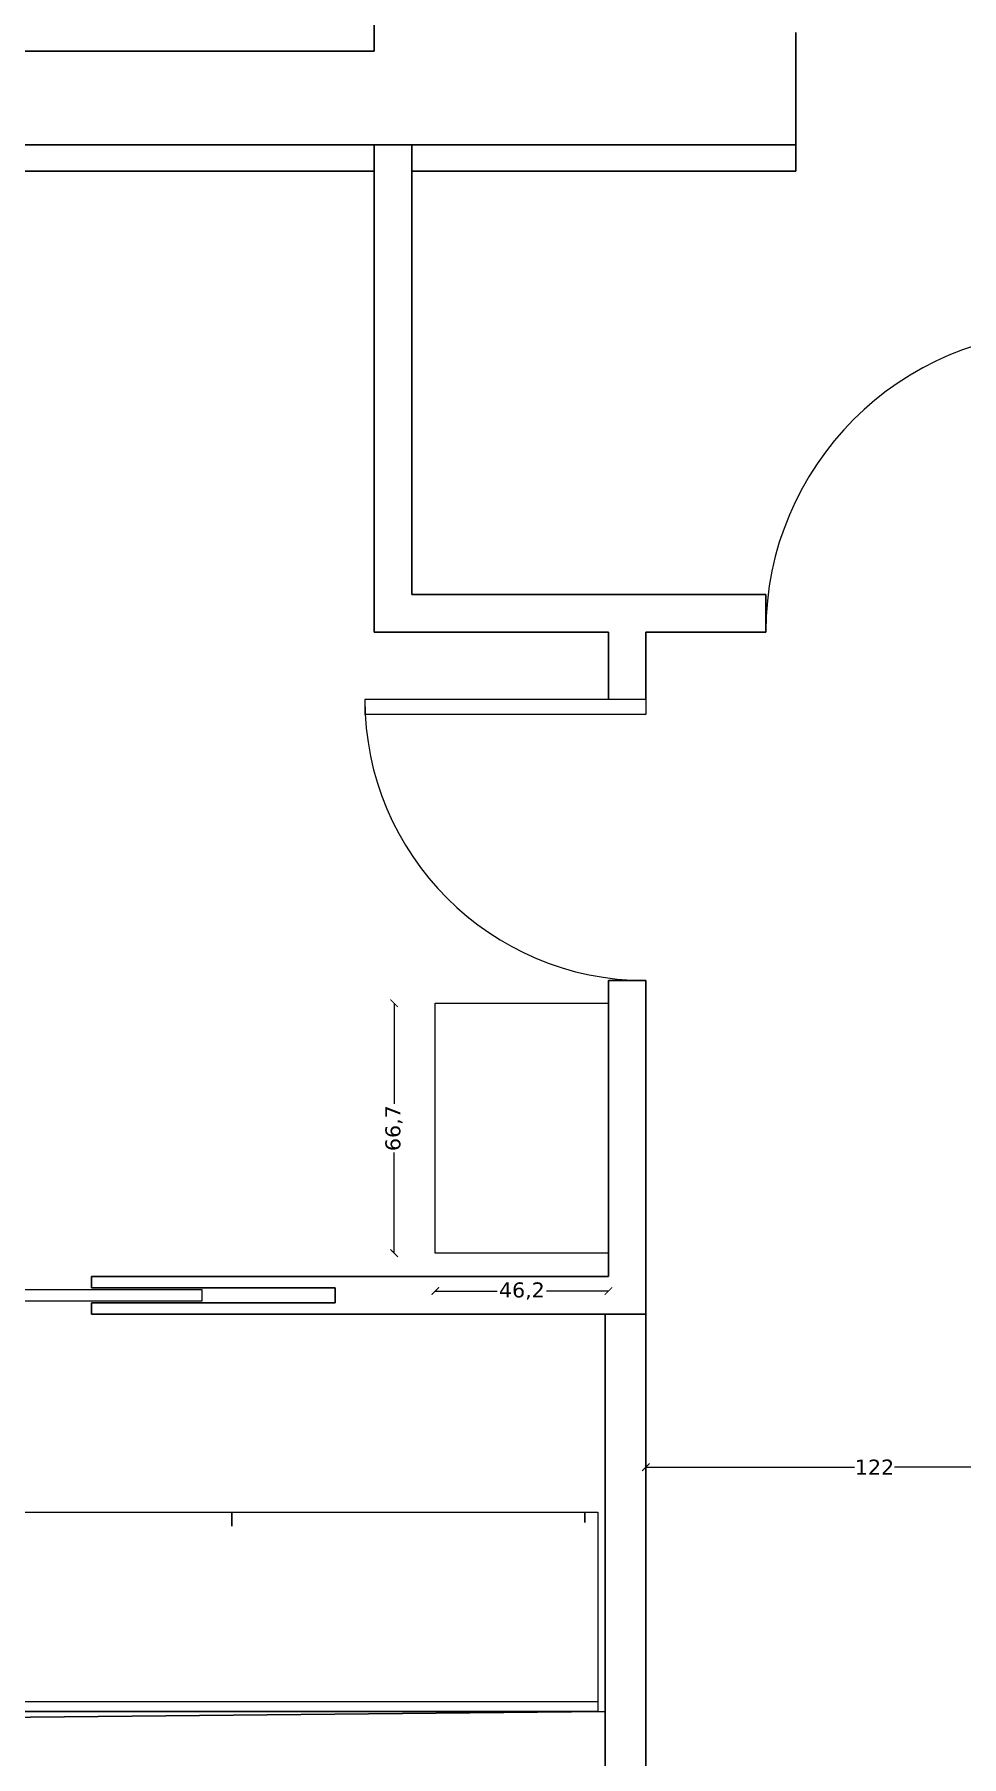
# Model space of a CAD drawing. Header units: centimetres. Extents: x 12341 to 13908, y -2402 to -1040.
# Drawn here: x 12612 to 12859.3, y -1829.9 to -1370.3 of the extents above; entities that cross this region are included whole.
import ezdxf

# ---------------------------------------------------------------- set-up
doc = ezdxf.new("R2010")
doc.units = ezdxf.units.CM
for name, color, linetype in [('ARREDO', 1, 'Continuous'), ('PROSP', 1, 'Continuous'), ('prospMURI', 7, 'Continuous')]:
    doc.layers.add(name, color=color, linetype=linetype)
doc.layers.add('Linee-02', color=1, linetype='Continuous', lineweight=9)
doc.layers.add('Linee-04', color=6, linetype='Continuous', lineweight=30)
doc.styles.get("Standard").update_dxf_attribs({"font": 'verdana.ttf'})
doc.dimstyles.new('1-25', dxfattribs={"dimtxt": 4, "dimasz": 2, "dimexe": 1.25, "dimexo": 0.625, "dimtad": 0, "dimtxsty": 'Standard', "dimblk": 'ARCHTICK', "dimcen": -2, "dimse1": 1, "dimse2": 1, "dimclrt": 5, "dimadec": 0, "dimazin": 0, "dimtfac": 1, "dimtmove": 0, "dimatfit": 2, "dimfxl": 1, "dimarcsym": 0})

# ---------------------------------------------------------------- blocks, each defined once
blk = doc.blocks.new('_ArchTick')
at = {"color": 0, "linetype": 'ByBlock', "const_width": 0.15}
blk.add_lwpolyline([(-0.5, -0.5), (0.5, 0.5)], dxfattribs=at)
blk = doc.blocks.new('*D312')
at = {"layer": 'Defpoints', "color": 0, "lineweight": 5, "transparency": 16777216}
for p in [(12775.10772992278, -1711.783380971737), (12897.10772992276, -1711.783380971737), (12897.10772992276, -1752.635906048769)]:
    blk.add_point(p, dxfattribs=at)
at = {"layer": 'Linee-04', "color": 0, "lineweight": -2, "transparency": 16777216}
for p, q in [((12775.10772992278, -1752.635906048769), (12830.78830413365, -1752.635906048769)), ((12897.10772992276, -1752.635906048769), (12841.42715571189, -1752.635906048769))]:
    blk.add_line(p, q, dxfattribs=at)
at = {"layer": 'Linee-04', "color": 0, "lineweight": -2, "transparency": 16777216, "xscale": 2, "yscale": 2, "zscale": 2, "rotation": 180}
blk.add_blockref('_ArchTick', (12775.10772992278, -1752.635906048769), dxfattribs=at)
at = {"layer": 'Linee-04', "color": 0, "lineweight": -2, "transparency": 16777216, "xscale": 2, "yscale": 2, "zscale": 2}
blk.add_blockref('_ArchTick', (12897.10772992276, -1752.635906048769), dxfattribs=at)
at = {"layer": 'Linee-04', "color": 5, "transparency": 16777216, "insert": (12836.10772992277, -1752.635906048769), "char_height": 4, "attachment_point": 5}
blk.add_mtext('122', dxfattribs=at)
blk = doc.blocks.new('*D320')
at = {"layer": 'ARREDO', "color": 0, "lineweight": -2, "transparency": 16777216}
for p, q in [((12718.90772992276, -1705.66746632738), (12735.41765268972, -1705.66746632738)), ((12765.10772992276, -1705.66746632738), (12748.5978071558, -1705.66746632738))]:
    blk.add_line(p, q, dxfattribs=at)
at = {"layer": 'Defpoints', "color": 0, "lineweight": 5, "transparency": 16777216}
for p in [(12718.90772992276, -1695.534278070713), (12765.10772992276, -1695.534278070713), (12718.90772992276, -1705.66746632738)]:
    blk.add_point(p, dxfattribs=at)
at = {"layer": 'ARREDO', "color": 0, "lineweight": -2, "transparency": 16777216, "xscale": 2, "yscale": 2, "zscale": 2, "rotation": 180}
blk.add_blockref('_ArchTick', (12718.90772992276, -1705.66746632738), dxfattribs=at)
at = {"layer": 'ARREDO', "color": 0, "lineweight": -2, "transparency": 16777216, "xscale": 2, "yscale": 2, "zscale": 2}
blk.add_blockref('_ArchTick', (12765.10772992276, -1705.66746632738), dxfattribs=at)
at = {"layer": 'ARREDO', "color": 5, "transparency": 16777216, "insert": (12742.00772992276, -1705.66746632738), "char_height": 4, "attachment_point": 5}
blk.add_mtext('46,2', dxfattribs=at)
blk = doc.blocks.new('*D321')
at = {"layer": 'ARREDO', "color": 0, "lineweight": -2, "transparency": 16777216}
for p, q in [((12707.90896186152, -1628.834278070713), (12707.90896186152, -1655.669419104965)), ((12707.90896186152, -1695.534278070714), (12707.90896186152, -1668.699137036463))]:
    blk.add_line(p, q, dxfattribs=at)
at = {"layer": 'Defpoints', "color": 0, "lineweight": 5, "transparency": 16777216}
for p in [(12707.90896186152, -1628.834278070713), (12718.90772992277, -1628.834278070713), (12718.90772992277, -1695.534278070714)]:
    blk.add_point(p, dxfattribs=at)
at = {"layer": 'ARREDO', "color": 0, "lineweight": -2, "transparency": 16777216, "xscale": 2, "yscale": 2, "zscale": 2}
for p, rotation in [((12707.90896186152, -1628.834278070713), 90), ((12707.90896186152, -1695.534278070714), 270)]:
    blk.add_blockref('_ArchTick', p, dxfattribs=dict(at, rotation=rotation))
at = {"layer": 'ARREDO', "color": 5, "transparency": 16777216, "insert": (12707.90896186152, -1662.184278070717), "char_height": 4, "attachment_point": 5, "rotation": 90}
blk.add_mtext('66,7', dxfattribs=at)

msp = doc.modelspace()

# ---------------------------------------------------------------- linework, layer by layer
at = {"layer": 'ARREDO'}
msp.add_lwpolyline([(12765.10772992276, -1695.534278070713), (12718.90772992276, -1695.534278070713), (12718.90772992276, -1628.834278070712), (12765.10772992276, -1628.834278070712), (12765.10772992276, -1695.534278070713)], dxfattribs=at)
at = {"layer": 'Linee-02', "lineweight": 5}
for p, q in [((12570.41879725384, -1764.692664543837), (12664.61879725384, -1764.692664543837)), ((12664.61879725384, -1764.692664543837), (12664.61879725384, -1768.405619883957)), ((12664.61879725384, -1768.405619883957), (12664.61879725384, -1764.692664543837)), ((12664.61879725384, -1764.692664543837), (12758.81879725385, -1764.692664543837)), ((12758.81879725385, -1764.692664543837), (12758.81879725385, -1767.407692614379)), ((12758.81879725385, -1767.407692614379), (12758.81879725385, -1764.692664543837)), ((12758.81879725385, -1764.692664543837), (12762.31879725385, -1764.692664543837)), ((12762.31879725385, -1764.692664543837), (12762.31879725385, -1768.782986095746)), ((12762.31879725385, -1764.692664543837), (12762.31879725385, -1817.892664543837)), ((12378.51879725384, -1815.192664543837), (12762.31879725385, -1815.192664543837)), ((12376.61014621977, -1817.892664543837), (12764.22744828791, -1817.892664543837)), ((12762.31879725385, -1817.892664543837), (12378.51879725384, -1817.892664543837)), ((12762.31879725385, -1817.892664543837), (12763.81879725384, -1817.892664543837))]:
    msp.add_line(p, q, dxfattribs=at)
at = {"layer": 'Linee-04'}
for p, q in [((12702.61753407991, -1374.785458845416), (12702.61753407993, -1094.785458845402)), ((12815.10772992275, -1406.785458845416), (12815.10772992275, -1369.785458845402)), ((12702.61753407991, -1374.785458845416), (12573.10772992276, -1374.785458845416)), ((12815.10772992275, -1399.785458845402), (12573.10772992276, -1399.785458845416)), ((12702.61753407991, -1399.785458845416), (12702.61753407991, -1529.785458845431)), ((12712.61753407992, -1399.785458845402), (12712.61753407992, -1519.785458845431)), ((12702.61753407991, -1406.785458845387), (12573.10772992275, -1406.785458845402)), ((12815.10772992275, -1406.785458845387), (12712.61753407992, -1406.785458845373)), ((12807.10772992275, -1519.785458845431), (12712.61753407992, -1519.785458845431)), ((12807.10772992275, -1529.785458845431), (12807.10772992275, -1519.785458845431)), ((12765.10772992275, -1529.785458845431), (12702.61753407991, -1529.785458845431)), ((12765.10772992275, -1529.785458845416), (12765.10772992275, -1547.785458845416)), ((12807.10772992275, -1529.785458845431), (12775.10772992277, -1529.785458845431)), ((12775.10772992277, -1529.785458845416), (12775.10772992277, -1547.785458845416)), ((12765.10772992276, -1622.785458845416), (12765.10772992276, -1701.783380971766)), ((12775.10772992276, -1622.785458845416), (12765.10772992276, -1622.785458845416)), ((12775.10772992277, -1622.785458845416), (12775.10772992277, -1711.783380971751)), ((12627.17706919671, -1701.783380971766), (12765.10772992277, -1701.783380971766)), ((12627.17706919671, -1704.783380971766), (12627.17706919671, -1701.783380971766)), ((12627.17706919671, -1704.783380971766), (12692.17706919671, -1704.783380971766)), ((12692.17706919671, -1708.78338097178), (12692.17706919671, -1704.783380971766)), ((12627.17706919671, -1708.78338097178), (12692.17706919671, -1708.78338097178)), ((12627.17706919671, -1711.783380971766), (12627.17706919671, -1708.78338097178)), ((12627.17706919672, -1711.783380971809), (12775.10772992277, -1711.783380971751)), ((12764.22744462575, -1945.036701993609), (12764.22744462574, -1711.783380971751)), ((12775.10772992278, -1711.783380971737), (12775.10772992278, -1945.036701993609)), ((12369.64786565102, -1821.782648388117), (12764.22744462575, -1817.892293108943))]:
    msp.add_line(p, q, dxfattribs=at)
at = {"layer": 'PROSP'}
for p, q in [((12775.10772992276, -1547.785458845416), (12700.10772992276, -1547.785458845416)), ((12700.10772992276, -1547.785458845416), (12700.10772992276, -1551.785458845402)), ((12775.10772992276, -1547.785458845416), (12775.10772992276, -1551.785458845402)), ((12775.10772992276, -1551.785458845402), (12700.10772992276, -1551.785458845402)), ((12596.75277232293, -1705.283380971765), (12656.75277232293, -1705.283380971765)), ((12596.75277232293, -1708.283380971766), (12656.75277232293, -1708.283380971766)), ((12656.75277232293, -1708.283380971766), (12656.75277232293, -1705.283380971765))]:
    msp.add_line(p, q, dxfattribs=at)
for centre, radius, start, end in [((12887.10772992275, -1529.613653560615), 80.00000000000114, 90, 180), ((12775.10772992276, -1547.785458845416), 75, 180, 270)]:
    msp.add_arc(centre, radius, start, end, dxfattribs=at)
at = {"layer": 'prospMURI'}
msp.add_line((12775.10772992276, -1547.785458845416), (12765.10772992275, -1547.785458845416), dxfattribs=at)

# ---------------------------------------------------------------- dimensions: what is measured, and where the dimension line sits
at = {"layer": 'ARREDO'}
dim = msp.add_linear_dim(base=(12707.90896186152, -1628.834278070713), p1=(12718.90772992276, -1695.534278070713), p2=(12718.90772992276, -1628.834278070712), angle=90, dimstyle='1-25', override={"dimtfillclr": 5}, dxfattribs=at)
dim.commit()
dim.dimension.update_dxf_attribs({"geometry": '*D321', "text_midpoint": (12707.90896186152, -1662.184278070717)})
dim = msp.add_linear_dim(base=(12718.90772992276, -1705.66746632738), p1=(12765.10772992276, -1695.534278070713), p2=(12718.90772992276, -1695.534278070713), angle=180, dimstyle='1-25', override={"dimtfillclr": 5}, dxfattribs=at)
dim.commit()
dim.dimension.update_dxf_attribs({"geometry": '*D320', "text_midpoint": (12742.00772992276, -1705.66746632738), "dimtype": 160})
at = {"layer": 'Linee-04'}
dim = msp.add_linear_dim(base=(12897.10772992276, -1752.635906048769), p1=(12775.10772992278, -1711.783380971737), p2=(12897.10772992276, -1711.783380971737), dimstyle='1-25', override={"dimtfillclr": 5}, dxfattribs=at)
dim.commit()
dim.dimension.update_dxf_attribs({"geometry": '*D312', "text_midpoint": (12836.10772992277, -1752.635906048769)})

doc.saveas('drawing.dxf')
